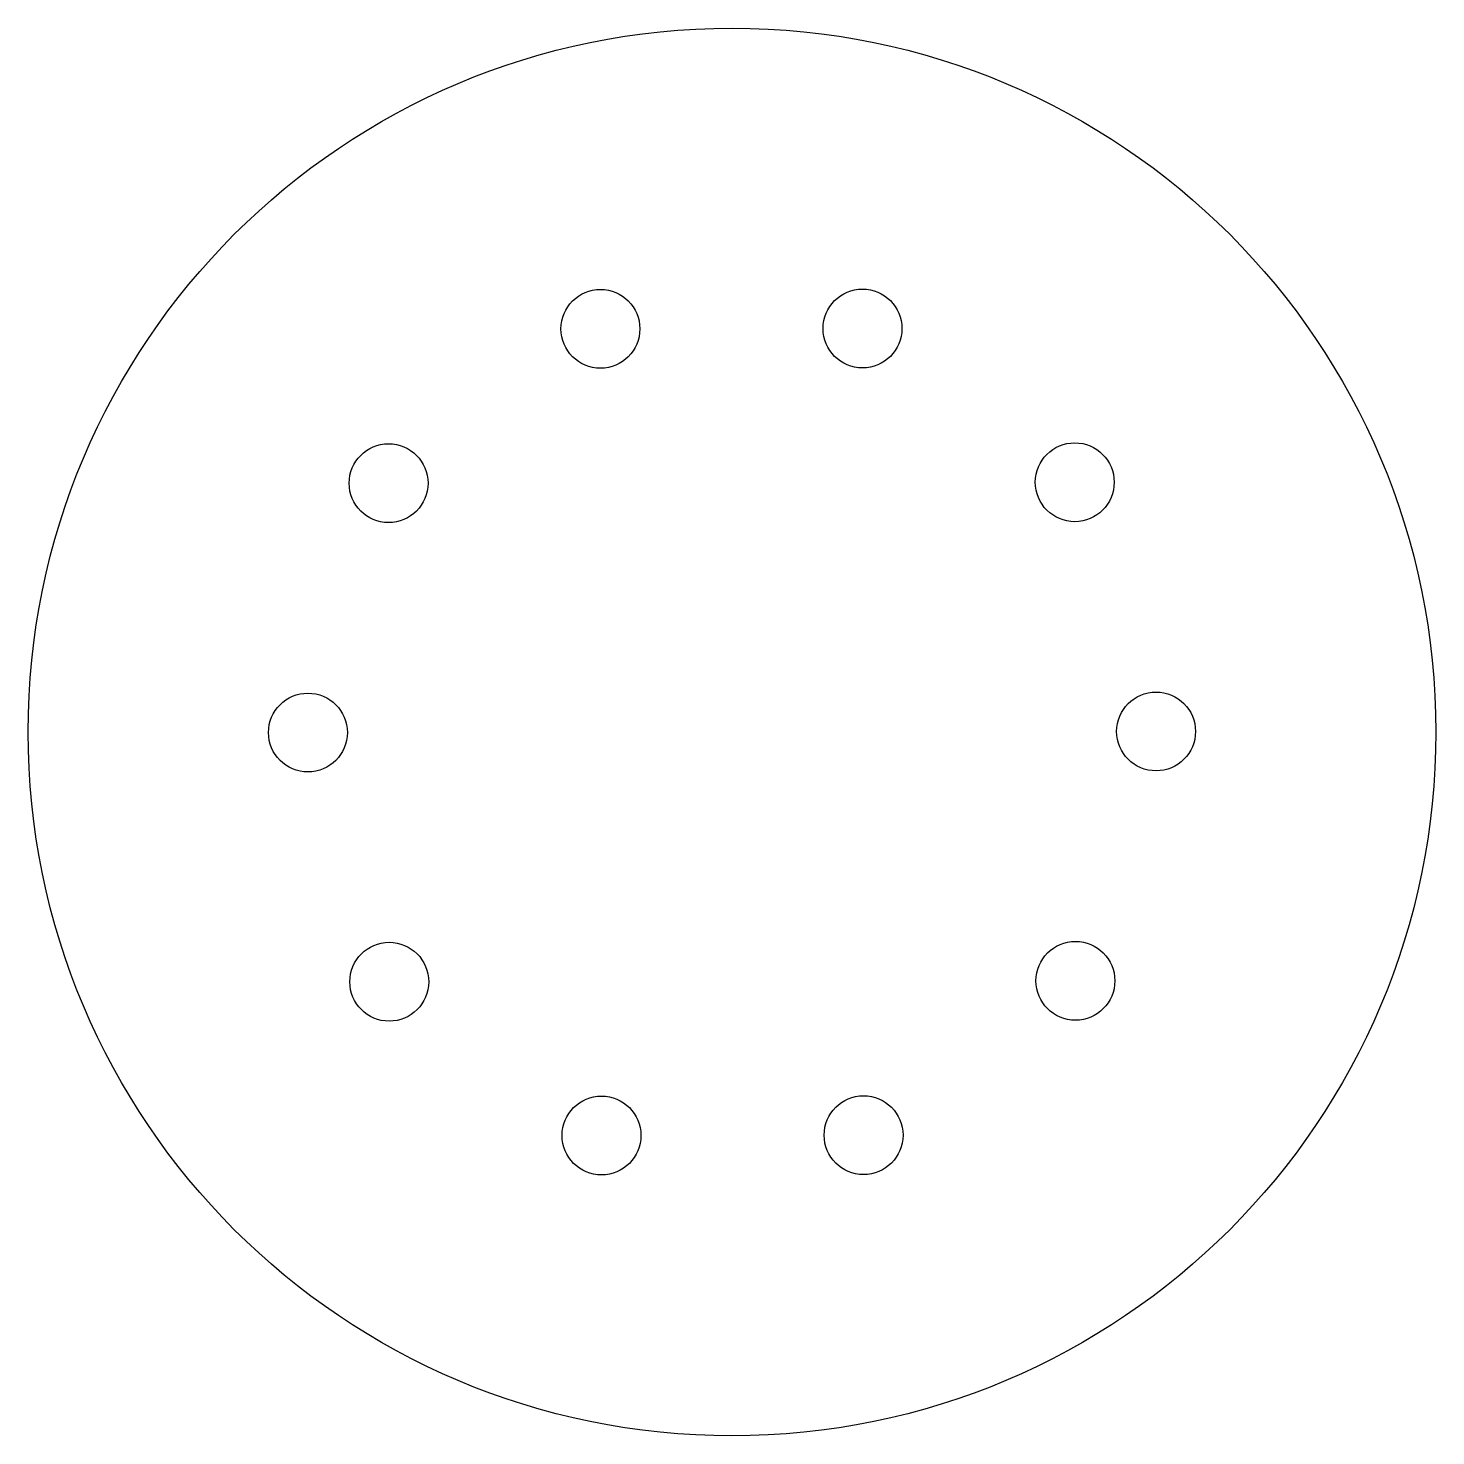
# Model space of a CAD drawing. Header units: millimetres. Extents: x 25 to 75, y -75 to -25.
import ezdxf

# ---------------------------------------------------------------- set-up
doc = ezdxf.new("R2010")
doc.units = ezdxf.units.MM
doc.layers.get('0').update_dxf_attribs({"linetype": 'CONTINUOUS'})

msp = doc.modelspace()

# ---------------------------------------------------------------- linework, layer by layer
for centre, radius in [((50, -50), 25), ((45.326, -35.681), 1.4), ((54.635, -35.669), 1.4), ((37.803, -41.163), 1.4), ((62.174, -41.13), 1.4), ((34.938, -50.02), 1.4), ((65.062, -49.98), 1.4), ((37.826, -58.87), 1.4), ((62.197, -58.837), 1.4), ((45.365, -64.331), 1.4), ((54.674, -64.319), 1.4)]:
    msp.add_circle(centre, radius)

doc.saveas('drawing.dxf')
